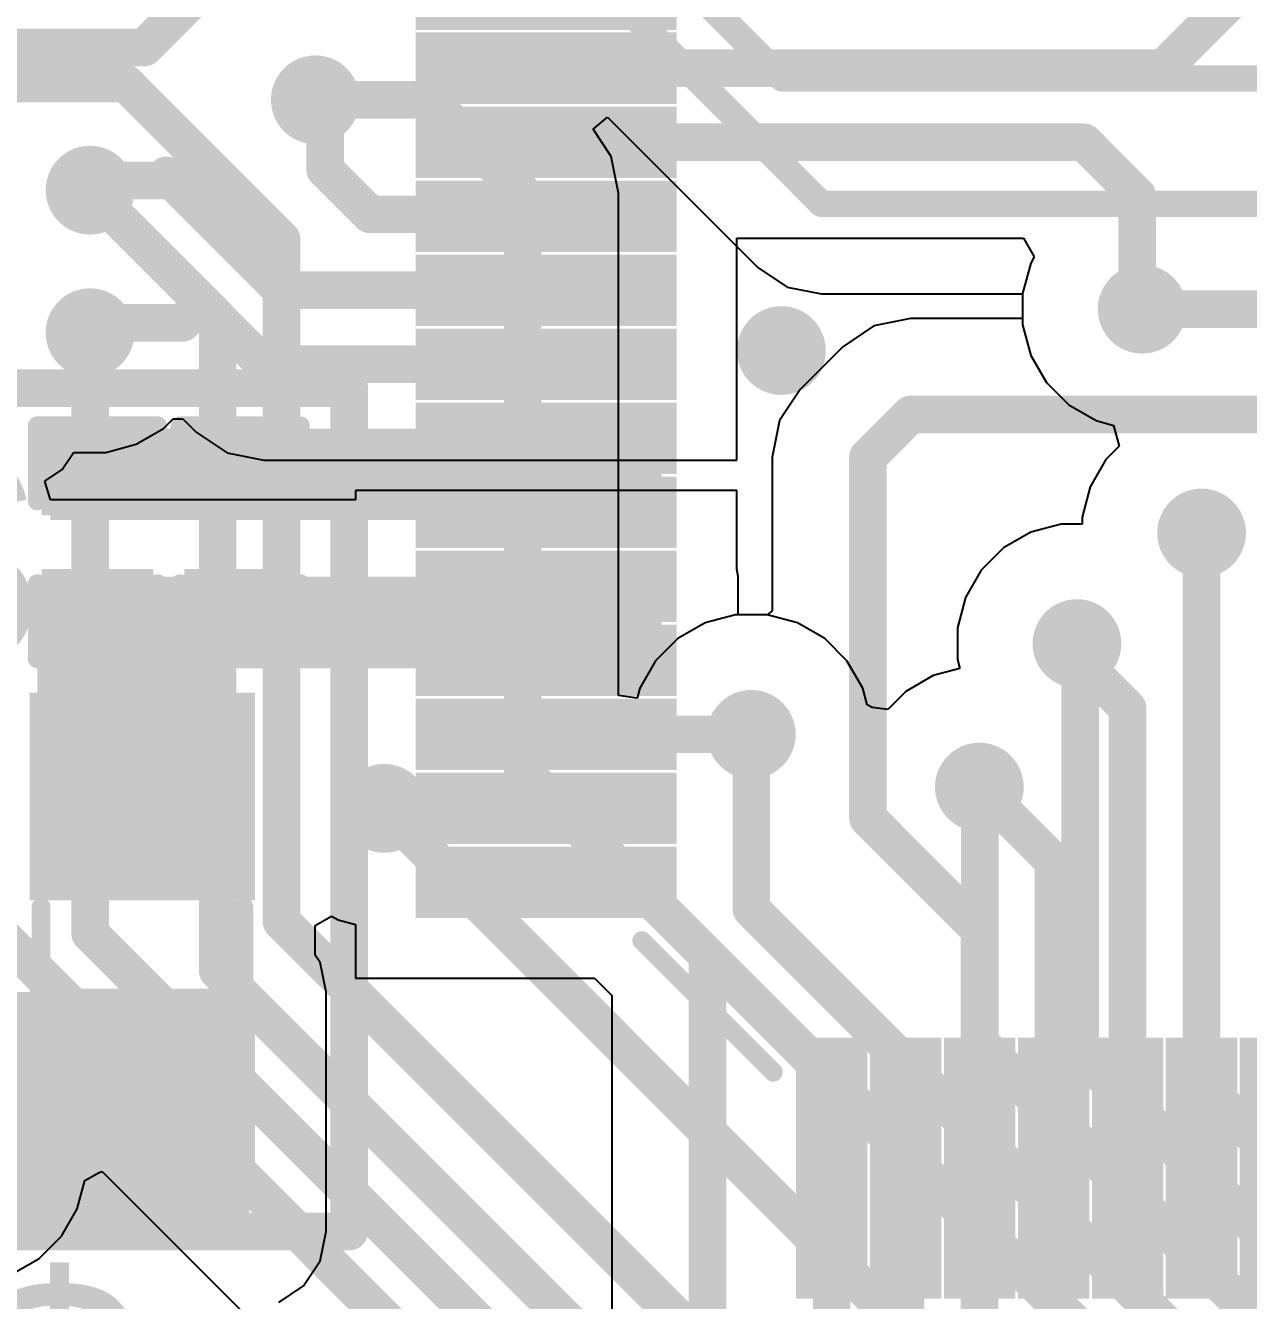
# Model space of a CAD drawing. Header units: millimetres. Extents: x -3 to 5437, y -3 to 5435.
# Drawn here: x 90.52 to 98.79, y 56.9 to 65.52 of the extents above; entities that cross this region are included whole.
import ezdxf

# ---------------------------------------------------------------- set-up
doc = ezdxf.new("R2010")
doc.units = ezdxf.units.MM
for name, color, linetype in [('BottomLayer', 5, 'Continuous'), ('TopLayer', 1, 'Continuous'), ('TopOverlay', 2, 'Continuous'), ('TopPaste', 8, 'Continuous'), ('TopSolder', 216, 'Continuous'), ('ViaHoleLayer', 16, 'Continuous')]:
    doc.layers.add(name, color=color, linetype=linetype)
doc.styles.add('Arial', font='', dxfattribs={"height": 0.2})
doc.styles.get('Arial').set_extended_font_data('Arial')

# ---------------------------------------------------------------- blocks, each defined once
blk = doc.blocks.new('I___0805_38')
at = {"layer": 'TopLayer'}
for points in [[(-1.59999807, 0.65999995), (-0.39999793, 0.65999995), (-0.39999793, -0.65999995), (-1.59999807, -0.65999995)], [(0.4000030099999999, 0.65999995), (1.60000315, 0.65999995), (1.60000315, -0.65999995), (0.4000030099999999, -0.65999995)]]:
    blk.add_hatch(color=1, dxfattribs=at).paths.add_polyline_path(points)
at = {"layer": 'TopPaste'}
for points in [[(-1.59999807, 0.65999995), (-0.39999793, 0.65999995), (-0.39999793, -0.65999995), (-1.59999807, -0.65999995)], [(0.4000030099999999, 0.65999995), (1.60000315, 0.65999995), (1.60000315, -0.65999995), (0.4000030099999999, -0.65999995)]]:
    blk.add_hatch(color=8, dxfattribs=at).paths.add_polyline_path(points)
at = {"layer": 'TopSolder'}
for points in [[(-1.70159807, 0.7615999499999999), (-0.29839793, 0.7615999499999999), (-0.29839793, -0.7615999499999999), (-1.70159807, -0.7615999499999999)], [(0.29840301, 0.7615999499999999), (1.70160315, 0.7615999499999999), (1.70160315, -0.7615999499999999), (0.29840301, -0.7615999499999999)]]:
    blk.add_hatch(color=216, dxfattribs=at).paths.add_polyline_path(points)
at = {"layer": 'TopOverlay', "const_width": 0.127}
for points in [[(-0.254, 0.6858), (0.254, 0.6858)], [(-0.254, -0.6858), (0.254, -0.6858)]]:
    blk.add_lwpolyline(points, dxfattribs=at)
at = {"layer": 'TopOverlay', "const_width": 0.0635}
for points in [[(-0.2857499999999999, 0.6858, 1), (-0.22225, 0.6858, 1)], [(0.22225, 0.6858, 1), (0.2857499999999999, 0.6858, 1)], [(-0.2857499999999999, -0.6858, 1), (-0.22225, -0.6858, 1)], [(0.22225, -0.6858, 1), (0.2857499999999999, -0.6858, 1)]]:
    blk.add_lwpolyline(points, format="xyb", close=True, dxfattribs=at)
blk = doc.blocks.new('C___0402_39')
at = {"layer": 'TopLayer'}
for points in [[(-0.6985, -0.3175), (-0.6985, 0.3175), (-0.2412999999999999, 0.3175), (-0.2413, -0.3175)], [(0.2412999999999999, -0.3175), (0.2413, 0.3175), (0.6985, 0.3175), (0.6985, -0.3175)]]:
    blk.add_hatch(color=1, dxfattribs=at).paths.add_polyline_path(points)
at = {"layer": 'TopPaste'}
for points in [[(-0.6985, -0.3175), (-0.6985, 0.3175), (-0.2412999999999999, 0.3175), (-0.2413, -0.3175)], [(0.2412999999999999, -0.3175), (0.2413, 0.3175), (0.6985, 0.3175), (0.6985, -0.3175)]]:
    blk.add_hatch(color=8, dxfattribs=at).paths.add_polyline_path(points)
at = {"layer": 'TopSolder'}
for points in [[(-0.7584998799999999, -0.37749988), (-0.7584998799999999, 0.37749988), (-0.18130012, 0.37749988), (-0.18130012, -0.37749988)], [(0.18130012, -0.37749988), (0.18130012, 0.37749988), (0.7584998799999999, 0.37749988), (0.7584998799999999, -0.37749988)]]:
    blk.add_hatch(color=216, dxfattribs=at).paths.add_polyline_path(points)
at = {"layer": 'TopOverlay', "const_width": 0.127}
for points in [[(-0.7874, 0.4064), (-0.2794, 0.4064)], [(-0.7874, 0.4064), (-0.7874, -0.4064)], [(0.2794, 0.4064), (0.7874, 0.4064)], [(0.7874, 0.4064), (0.7874, -0.4064)], [(-0.7874, -0.4064), (-0.2794, -0.4064)], [(0.2794, -0.4064), (0.7874, -0.4064)]]:
    blk.add_lwpolyline(points, dxfattribs=at)
at = {"layer": 'TopOverlay', "const_width": 0.0635}
for points in [[(-0.8191499999999999, 0.4064, 1), (-0.7556499999999999, 0.4064, 1)], [(-0.8191499999999999, 0.4064, 1), (-0.7556499999999999, 0.4064, 1)], [(-0.31115, 0.4064, 1), (-0.24765, 0.4064, 1)], [(0.24765, 0.4064, 1), (0.31115, 0.4064, 1)], [(0.7556499999999999, 0.4064, 1), (0.8191499999999999, 0.4064, 1)], [(0.7556499999999999, 0.4064, 1), (0.8191499999999999, 0.4064, 1)], [(-0.8191499999999999, -0.4064, 1), (-0.7556499999999999, -0.4064, 1)], [(-0.8191499999999999, -0.4064, 1), (-0.7556499999999999, -0.4064, 1)], [(-0.31115, -0.4064, 1), (-0.24765, -0.4064, 1)], [(0.24765, -0.4064, 1), (0.31115, -0.4064, 1)], [(0.7556499999999999, -0.4064, 1), (0.8191499999999999, -0.4064, 1)], [(0.7556499999999999, -0.4064, 1), (0.8191499999999999, -0.4064, 1)]]:
    blk.add_lwpolyline(points, format="xyb", close=True, dxfattribs=at)
blk = doc.blocks.new('C___0402_96')
at = {"layer": 'TopLayer'}
for points in [[(-0.6985, -0.3175), (-0.6985, 0.3175), (-0.2412999999999999, 0.3175), (-0.2413, -0.3175)], [(0.2412999999999999, -0.3175), (0.2413, 0.3175), (0.6985, 0.3175), (0.6985, -0.3175)]]:
    blk.add_hatch(color=1, dxfattribs=at).paths.add_polyline_path(points)
at = {"layer": 'TopPaste'}
for points in [[(-0.6985, -0.3175), (-0.6985, 0.3175), (-0.2412999999999999, 0.3175), (-0.2413, -0.3175)], [(0.2412999999999999, -0.3175), (0.2413, 0.3175), (0.6985, 0.3175), (0.6985, -0.3175)]]:
    blk.add_hatch(color=8, dxfattribs=at).paths.add_polyline_path(points)
at = {"layer": 'TopSolder'}
for points in [[(-0.7584998799999999, -0.37749988), (-0.7584998799999999, 0.37749988), (-0.18130012, 0.37749988), (-0.18130012, -0.37749988)], [(0.18130012, -0.37749988), (0.18130012, 0.37749988), (0.7584998799999999, 0.37749988), (0.7584998799999999, -0.37749988)]]:
    blk.add_hatch(color=216, dxfattribs=at).paths.add_polyline_path(points)
at = {"layer": 'TopOverlay', "const_width": 0.127}
for points in [[(-0.7874, 0.4064), (-0.2794, 0.4064)], [(-0.7874, 0.4064), (-0.7874, -0.4064)], [(0.2794, 0.4064), (0.7874, 0.4064)], [(0.7874, 0.4064), (0.7874, -0.4064)], [(-0.7874, -0.4064), (-0.2794, -0.4064)], [(0.2794, -0.4064), (0.7874, -0.4064)]]:
    blk.add_lwpolyline(points, dxfattribs=at)
at = {"layer": 'TopOverlay', "const_width": 0.0635}
for points in [[(-0.8191499999999999, 0.4064, 1), (-0.7556499999999999, 0.4064, 1)], [(-0.8191499999999999, 0.4064, 1), (-0.7556499999999999, 0.4064, 1)], [(-0.31115, 0.4064, 1), (-0.24765, 0.4064, 1)], [(0.24765, 0.4064, 1), (0.31115, 0.4064, 1)], [(0.7556499999999999, 0.4064, 1), (0.8191499999999999, 0.4064, 1)], [(0.7556499999999999, 0.4064, 1), (0.8191499999999999, 0.4064, 1)], [(-0.8191499999999999, -0.4064, 1), (-0.7556499999999999, -0.4064, 1)], [(-0.8191499999999999, -0.4064, 1), (-0.7556499999999999, -0.4064, 1)], [(-0.31115, -0.4064, 1), (-0.24765, -0.4064, 1)], [(0.24765, -0.4064, 1), (0.31115, -0.4064, 1)], [(0.7556499999999999, -0.4064, 1), (0.8191499999999999, -0.4064, 1)], [(0.7556499999999999, -0.4064, 1), (0.8191499999999999, -0.4064, 1)]]:
    blk.add_lwpolyline(points, format="xyb", close=True, dxfattribs=at)
blk = doc.blocks.new('LQFP_144_20_20__157')
at = {"layer": 'TopLayer'}
for points in [[(-11.45999867, -3.1100014), (-9.89999925, -3.1100014), (-9.89999925, -3.390000839999999), (-11.45999867, -3.390000839999999)], [(-11.45999867, -3.6100004), (-9.89999925, -3.6100004), (-9.89999925, -3.88999984), (-11.45999867, -3.88999984)], [(-11.45999867, -4.1099994), (-9.89999925, -4.1099994), (-9.89999925, -4.38999884), (-11.45999867, -4.38999884)], [(-11.45999867, -4.61000094), (-9.89999925, -4.61000094), (-9.89999925, -4.890000379999999), (-11.45999867, -4.890000379999999)], [(-11.45999867, -5.10999994), (-9.89999925, -5.10999994), (-9.89999925, -5.38999938), (-11.45999867, -5.38999938)], [(-11.45999867, -5.61000148), (-9.89999925, -5.61000148), (-9.89999925, -5.890000919999999), (-11.45999867, -5.890000919999999)], [(-11.45999867, -6.110000479999999), (-9.89999925, -6.110000479999999), (-9.89999925, -6.389999919999999), (-11.45999867, -6.389999919999999)], [(-11.45999867, -6.609999479999999), (-9.89999925, -6.609999479999999), (-9.89999925, -6.889998919999999), (-11.45999867, -6.889998919999999)], [(-11.45999867, -7.110001019999999), (-9.89999925, -7.110001019999999), (-9.89999925, -7.39000046), (-11.45999867, -7.39000046)], [(-11.45999867, -7.610000019999999), (-9.89999925, -7.610000019999999), (-9.89999925, -7.88999946), (-11.45999867, -7.88999946)], [(-11.45999867, -8.10999902), (-9.89999925, -8.10999902), (-9.89999925, -8.38999846), (-11.45999867, -8.38999846)], [(-11.45999867, -8.61000056), (-9.89999925, -8.61000056), (-9.89999925, -8.889999999999999), (-11.45999867, -8.889999999999999)], [(-8.889999999999999, -11.45999867), (-8.889999999999999, -9.89999925), (-8.61000056, -9.89999925), (-8.61000056, -11.45999867)], [(-8.38999846, -11.45999867), (-8.38999846, -9.89999925), (-8.10999902, -9.89999925), (-8.10999902, -11.45999867)], [(-7.88999946, -11.45999867), (-7.88999946, -9.89999925), (-7.610000019999999, -9.89999925), (-7.610000019999999, -11.45999867)], [(-7.39000046, -11.45999867), (-7.39000046, -9.89999925), (-7.110001019999999, -9.89999925), (-7.110001019999999, -11.45999867)], [(-6.889998919999999, -11.45999867), (-6.889998919999999, -9.89999925), (-6.609999479999999, -9.89999925), (-6.609999479999999, -11.45999867)], [(-6.389999919999999, -11.45999867), (-6.389999919999999, -9.89999925), (-6.110000479999999, -9.89999925), (-6.110000479999999, -11.45999867)]]:
    blk.add_hatch(color=1, dxfattribs=at).paths.add_polyline_path(points)
at = {"layer": 'TopPaste'}
for points in [[(-11.45999867, -3.1100014), (-9.89999925, -3.1100014), (-9.89999925, -3.390000839999999), (-11.45999867, -3.390000839999999)], [(-11.45999867, -3.6100004), (-9.89999925, -3.6100004), (-9.89999925, -3.88999984), (-11.45999867, -3.88999984)], [(-11.45999867, -4.1099994), (-9.89999925, -4.1099994), (-9.89999925, -4.38999884), (-11.45999867, -4.38999884)], [(-11.45999867, -4.61000094), (-9.89999925, -4.61000094), (-9.89999925, -4.890000379999999), (-11.45999867, -4.890000379999999)], [(-11.45999867, -5.10999994), (-9.89999925, -5.10999994), (-9.89999925, -5.38999938), (-11.45999867, -5.38999938)], [(-11.45999867, -5.61000148), (-9.89999925, -5.61000148), (-9.89999925, -5.890000919999999), (-11.45999867, -5.890000919999999)], [(-11.45999867, -6.110000479999999), (-9.89999925, -6.110000479999999), (-9.89999925, -6.389999919999999), (-11.45999867, -6.389999919999999)], [(-11.45999867, -6.609999479999999), (-9.89999925, -6.609999479999999), (-9.89999925, -6.889998919999999), (-11.45999867, -6.889998919999999)], [(-11.45999867, -7.110001019999999), (-9.89999925, -7.110001019999999), (-9.89999925, -7.39000046), (-11.45999867, -7.39000046)], [(-11.45999867, -7.610000019999999), (-9.89999925, -7.610000019999999), (-9.89999925, -7.88999946), (-11.45999867, -7.88999946)], [(-11.45999867, -8.10999902), (-9.89999925, -8.10999902), (-9.89999925, -8.38999846), (-11.45999867, -8.38999846)], [(-11.45999867, -8.61000056), (-9.89999925, -8.61000056), (-9.89999925, -8.889999999999999), (-11.45999867, -8.889999999999999)], [(-8.889999999999999, -11.45999867), (-8.889999999999999, -9.89999925), (-8.61000056, -9.89999925), (-8.61000056, -11.45999867)], [(-8.38999846, -11.45999867), (-8.38999846, -9.89999925), (-8.10999902, -9.89999925), (-8.10999902, -11.45999867)], [(-7.88999946, -11.45999867), (-7.88999946, -9.89999925), (-7.610000019999999, -9.89999925), (-7.610000019999999, -11.45999867)], [(-7.39000046, -11.45999867), (-7.39000046, -9.89999925), (-7.110001019999999, -9.89999925), (-7.110001019999999, -11.45999867)], [(-6.889998919999999, -11.45999867), (-6.889998919999999, -9.89999925), (-6.609999479999999, -9.89999925), (-6.609999479999999, -11.45999867)], [(-6.389999919999999, -11.45999867), (-6.389999919999999, -9.89999925), (-6.110000479999999, -9.89999925), (-6.110000479999999, -11.45999867)]]:
    blk.add_hatch(color=8, dxfattribs=at).paths.add_polyline_path(points)
at = {"layer": 'TopSolder'}
for points in [[(-11.56159867, -2.508399859999999), (-9.79839925, -2.508399859999999), (-9.79839925, -2.9915993), (-11.56159867, -2.9915993)], [(-11.56159867, -3.0084014), (-9.79839925, -3.0084014), (-9.79839925, -3.49160084), (-11.56159867, -3.49160084)], [(-11.56159867, -3.5084004), (-9.79839925, -3.5084004), (-9.79839925, -3.99159984), (-11.56159867, -3.99159984)], [(-11.56159867, -4.0083994), (-9.79839925, -4.0083994), (-9.79839925, -4.49159884), (-11.56159867, -4.49159884)], [(-11.56159867, -4.50840094), (-9.79839925, -4.50840094), (-9.79839925, -4.99160038), (-11.56159867, -4.99160038)], [(-11.56159867, -5.008399939999999), (-9.79839925, -5.008399939999999), (-9.79839925, -5.491599379999999), (-11.56159867, -5.491599379999999)], [(-11.56159867, -5.50840148), (-9.79839925, -5.50840148), (-9.79839925, -5.99160092), (-11.56159867, -5.99160092)], [(-11.56159867, -6.00840048), (-9.79839925, -6.00840048), (-9.79839925, -6.49159992), (-11.56159867, -6.49159992)], [(-11.56159867, -6.50839948), (-9.79839925, -6.50839948), (-9.79839925, -6.991598919999999), (-11.56159867, -6.991598919999999)], [(-11.56159867, -7.008401019999999), (-9.79839925, -7.008401019999999), (-9.79839925, -7.49160046), (-11.56159867, -7.49160046)], [(-11.56159867, -7.508400019999999), (-9.79839925, -7.508400019999999), (-9.79839925, -7.99159946), (-11.56159867, -7.99159946)], [(-11.56159867, -8.008399019999999), (-9.79839925, -8.008399019999999), (-9.79839925, -8.49159846), (-11.56159867, -8.49159846)], [(-11.56159867, -8.50840056), (-9.79839925, -8.50840056), (-9.79839925, -8.991599999999998), (-11.56159867, -8.991599999999998)], [(-8.991599999999998, -11.56159867), (-8.991599999999998, -9.79839925), (-8.50840056, -9.79839925), (-8.50840056, -11.56159867)], [(-8.49159846, -11.56159867), (-8.49159846, -9.79839925), (-8.008399019999999, -9.79839925), (-8.008399019999999, -11.56159867)], [(-7.99159946, -11.56159867), (-7.99159946, -9.79839925), (-7.508400019999999, -9.79839925), (-7.508400019999999, -11.56159867)], [(-7.49160046, -11.56159867), (-7.49160046, -9.79839925), (-7.008401019999999, -9.79839925), (-7.008401019999999, -11.56159867)], [(-6.991598919999999, -11.56159867), (-6.991598919999999, -9.79839925), (-6.50839948, -9.79839925), (-6.50839948, -11.56159867)], [(-6.49159992, -11.56159867), (-6.49159992, -9.79839925), (-6.00840048, -9.79839925), (-6.00840048, -11.56159867)], [(-5.99160092, -11.56159867), (-5.99160092, -9.79839925), (-5.50840148, -9.79839925), (-5.50840148, -11.56159867)]]:
    blk.add_hatch(color=216, dxfattribs=at).paths.add_polyline_path(points)
at = {"layer": 'TopOverlay', "const_width": 0.127}
blk.add_lwpolyline([(-10.033, -9.143999999999998), (-9.143999999999998, -10.033)], dxfattribs=at)
at = {"layer": 'TopOverlay', "const_width": 0.0635}
for points in [[(-10.06475, -9.143999999999998, 1), (-10.00125, -9.143999999999998, 1)], [(-9.17575, -10.033, 1), (-9.11225, -10.033, 1)]]:
    blk.add_lwpolyline(points, format="xyb", close=True, dxfattribs=at)

msp = doc.modelspace()

# ---------------------------------------------------------------- hatches: boundary and pattern name
at = {"layer": 'BottomLayer'}
h = msp.add_hatch(color=5, dxfattribs=at)
edge = h.paths.add_edge_path()
edge.add_arc((92.4814, 65.01610314), 0.2999994, 0, 360)
h = msp.add_hatch(color=5, dxfattribs=at)
edge = h.paths.add_edge_path()
edge.add_arc((90.95880208, 64.40552016), 0.2999994, 0, 360)
h = msp.add_hatch(color=5, dxfattribs=at)
edge = h.paths.add_edge_path()
edge.add_arc((98.0694, 63.6016), 0.2999994, 0, 360)
h = msp.add_hatch(color=5, dxfattribs=at)
edge = h.paths.add_edge_path()
edge.add_arc((90.95880208, 63.44244106), 0.2999994, 0, 360)
h = msp.add_hatch(color=5, dxfattribs=at)
edge = h.paths.add_edge_path()
edge.add_arc((95.631, 63.3222), 0.2999994, 0, 360)
h = msp.add_hatch(color=5, dxfattribs=at)
edge = h.paths.add_edge_path()
edge.add_arc((98.47083683999999, 62.08927384), 0.2999994, 0, 360)
h = msp.add_hatch(color=5, dxfattribs=at)
edge = h.paths.add_edge_path()
edge.add_arc((97.62852966, 61.3422192), 0.2999994, 0, 360)
h = msp.add_hatch(color=5, dxfattribs=at)
edge = h.paths.add_edge_path()
edge.add_arc((95.42779999999999, 60.72927402000001), 0.2999994, 0, 360)
h = msp.add_hatch(color=5, dxfattribs=at)
edge = h.paths.add_edge_path()
edge.add_arc((96.96904914, 60.37294758), 0.2999994, 0, 360)
h = msp.add_hatch(color=5, dxfattribs=at)
edge = h.paths.add_edge_path()
edge.add_arc((92.94668227999999, 60.22927248), 0.2999994, 0, 360)
at = {"layer": 'TopLayer'}
h = msp.add_hatch(color=1, dxfattribs=at)
edge = h.paths.add_edge_path()
edge.add_arc((92.4814, 65.01610314), 0.2999994, 0, 360)
h = msp.add_hatch(color=1, dxfattribs=at)
edge = h.paths.add_edge_path()
edge.add_arc((90.95880208, 64.40552016), 0.2999994, 0, 360)
h = msp.add_hatch(color=1, dxfattribs=at)
edge = h.paths.add_edge_path()
edge.add_arc((98.0694, 63.6016), 0.2999994, 0, 360)
h = msp.add_hatch(color=1, dxfattribs=at)
edge = h.paths.add_edge_path()
edge.add_arc((90.95880208, 63.44244106), 0.2999994, 0, 360)
h = msp.add_hatch(color=1, dxfattribs=at)
edge = h.paths.add_edge_path()
edge.add_arc((95.631, 63.3222), 0.2999994, 0, 360)
for points in [[(90.69120292, 62.17627899999999), (94.82083651999999, 62.17627899999999), (94.82083651999999, 62.79520587999999), (90.69120292, 62.79520587999999)], [(90.6018, 61.17627846), (94.82083651999999, 61.17627846), (94.82083651999999, 61.79520534), (90.6018, 61.79520534)], [(90.60219878, 59.70900174), (91.92220122, 59.70900174), (91.92220122, 61.79520534), (90.60219878, 61.79520534)], [(88.7476, 57.3696846), (92.03564524, 57.3696846), (92.03564524, 58.9891378), (88.7476, 58.9891378)]]:
    msp.add_hatch(color=1, dxfattribs=at).paths.add_polyline_path(points)
h = msp.add_hatch(color=1, dxfattribs=at)
edge = h.paths.add_edge_path()
edge.add_arc((98.47083683999999, 62.08927384), 0.2999994, 0, 360)
h = msp.add_hatch(color=1, dxfattribs=at)
edge = h.paths.add_edge_path()
edge.add_arc((97.62852966, 61.3422192), 0.2999994, 0, 360)
h = msp.add_hatch(color=1, dxfattribs=at)
edge = h.paths.add_edge_path()
edge.add_arc((95.42779999999999, 60.72927402000001), 0.2999994, 0, 360)
h = msp.add_hatch(color=1, dxfattribs=at)
edge = h.paths.add_edge_path()
edge.add_arc((96.96904914, 60.37294758), 0.2999994, 0, 360)
h = msp.add_hatch(color=1, dxfattribs=at)
edge = h.paths.add_edge_path()
edge.add_arc((92.94668227999999, 60.22927248), 0.2999994, 0, 360)
at = {"layer": 'ViaHoleLayer'}
h = msp.add_hatch(color=16, dxfattribs=at)
edge = h.paths.add_edge_path()
edge.add_arc((92.4814, 65.01610314), 0.1499997, 0, 360)
h = msp.add_hatch(color=16, dxfattribs=at)
edge = h.paths.add_edge_path()
edge.add_arc((90.95880208, 64.40552016), 0.1499997, 0, 360)
h = msp.add_hatch(color=16, dxfattribs=at)
edge = h.paths.add_edge_path()
edge.add_arc((98.0694, 63.6016), 0.1499997, 0, 360)
h = msp.add_hatch(color=16, dxfattribs=at)
edge = h.paths.add_edge_path()
edge.add_arc((90.95880208, 63.44244106), 0.1499997, 0, 360)
h = msp.add_hatch(color=16, dxfattribs=at)
edge = h.paths.add_edge_path()
edge.add_arc((95.631, 63.3222), 0.1499997, 0, 360)
h = msp.add_hatch(color=16, dxfattribs=at)
edge = h.paths.add_edge_path()
edge.add_arc((98.47083683999999, 62.08927384), 0.1499997, 0, 360)
h = msp.add_hatch(color=16, dxfattribs=at)
edge = h.paths.add_edge_path()
edge.add_arc((97.62852966, 61.3422192), 0.1499997, 0, 360)
h = msp.add_hatch(color=16, dxfattribs=at)
edge = h.paths.add_edge_path()
edge.add_arc((95.42779999999999, 60.72927402000001), 0.1499997, 0, 360)
h = msp.add_hatch(color=16, dxfattribs=at)
edge = h.paths.add_edge_path()
edge.add_arc((96.96904914, 60.37294758), 0.1499997, 0, 360)
h = msp.add_hatch(color=16, dxfattribs=at)
edge = h.paths.add_edge_path()
edge.add_arc((92.94668227999999, 60.22927248), 0.1499997, 0, 360)

# ---------------------------------------------------------------- linework, layer by layer
at = {"layer": 'BottomLayer'}
for p, q in [((94.3579647, 64.81678172), (94.45661322, 64.89773914)), ((94.45661322, 64.89773914), (95.47189694, 63.88245796)), ((94.48060351999999, 64.63324132), (94.3579647, 64.81678172)), ((94.52988714, 64.38547702), (94.48060351999999, 64.63324132)), ((94.52988714, 60.99077718), (94.52988714, 64.38547702)), ((95.47189694, 63.88245796), (95.66933875999999, 63.75053289999999)), ((95.66933875999999, 63.75053289999999), (95.90223897999999, 63.7042033)), ((95.90223897999999, 63.7042033), (95.90225167999999, 63.70420584)), ((95.90225167999999, 63.70420584), (97.26140059999999, 63.70420584)), ((97.26140059999999, 63.70420584), (97.26140059999999, 63.4952248)), ((97.26140059999999, 63.4952248), (97.31646525999999, 63.28972355999999)), ((97.31646525999999, 63.28972355999999), (97.42284045999999, 63.10547704)), ((97.42284045999999, 63.10547704), (97.57327704, 62.95504046)), ((97.57327704, 62.95504046), (97.75752356, 62.84866526)), ((97.75752356, 62.84866526), (97.87615172, 62.81687716)), ((97.87615172, 62.81687716), (97.91410694, 62.67522644)), ((97.91410694, 62.67522644), (97.82427729999999, 62.5853968)), ((97.82427729999999, 62.5853968), (97.71790209999999, 62.40115028)), ((97.71790209999999, 62.40115028), (97.66283743999999, 62.19564904)), ((97.66283743999999, 62.19564904), (97.66283743999999, 62.1502186)), ((97.52215446, 62.1502186), (97.31665321999999, 62.09515394)), ((97.66283743999999, 62.1502186), (97.52215446, 62.1502186)), ((97.31665321999999, 62.09515394), (97.1324067, 61.98877873999999)), ((97.1324067, 61.98877873999999), (96.98197012, 61.83834216)), ((96.98197012, 61.83834216), (96.87559492, 61.65409563999999)), ((96.87559492, 61.65409563999999), (96.82053026, 61.4485944)), ((95.3214248, 61.53727342), (95.11592356, 61.48220876)), ((95.53417519999999, 61.53727342), (95.3214248, 61.53727342)), ((95.73967644, 61.48220876), (95.53417519999999, 61.53727342)), ((95.11592356, 61.48220876), (94.93167704, 61.37583356)), ((95.92392295999998, 61.37583356), (95.73967644, 61.48220876)), ((96.82053026, 61.4485944), (96.82053026, 61.235844)), ((94.93167704, 61.37583356), (94.78124045999999, 61.22539697999999)), ((96.07435953999999, 61.22539697999999), (95.92392295999998, 61.37583356)), ((94.78124045999999, 61.22539697999999), (94.67486526, 61.04115046)), ((96.18073473999999, 61.04115046), (96.07435953999999, 61.22539697999999)), ((96.83707835999999, 61.17408897999999), (96.6571727, 61.12588232)), ((96.82053026, 61.235844), (96.83707835999999, 61.17408897999999)), ((96.6571727, 61.12588232), (96.47292618, 61.01950712)), ((94.65688714, 60.9740589), (94.52988714, 60.99077718)), ((94.67486526, 61.04115046), (94.65688714, 60.9740589)), ((96.21067626, 60.92940569999999), (96.18073473999999, 61.04115046)), ((96.47292618, 61.01950712), (96.35075217999999, 60.89733312)), ((96.244537, 60.91113548), (96.21067626, 60.92940569999999)), ((96.35075217999999, 60.89733312), (96.244537, 60.91113548)), ((90.87213473999999, 57.52392356), (90.92321668, 57.71455818)), ((90.92321668, 57.71455818), (91.02077299999999, 57.76818265999999)), ((91.02077299999999, 57.76818265999999), (91.04087202, 57.77650877999999)), ((91.04087202, 57.77650877999999), (95.11819686, 53.69918394)), ((90.76575953999999, 57.33967704), (90.87213473999999, 57.52392356)), ((90.61532296, 57.18924045999999), (90.76575953999999, 57.33967704)), ((90.43107644, 57.08286526000001), (90.61532296, 57.18924045999999))]:
    msp.add_line(p, q, dxfattribs=at)
for points, const_width in [([(94.16506694, 66.6320994), (95.63709854, 65.1600678)], 0.1778), ([(94.22583644, 65.9892), (95.90223897999999, 64.31279746)], 0.1778), ([(84.3532349, 65.12559999999999), (91.2017988, 65.12559999999999)], 0.254), ([(91.2017988, 65.12559999999999), (92.2528, 64.0745988)], 0.254), ([(95.63709854, 65.1600678), (99.10539487999999, 65.1600678)], 0.1778), ([(92.4814, 65.01610314), (93.25182009999999, 65.01610314)], 0.254), ([(93.25182009999999, 65.01610314), (93.88244621999999, 64.38547702)], 0.254), ([(90.95880208, 64.40552016), (91.821, 63.54332224)], 0.254), ([(93.88244621999999, 60.48356458), (93.88244621999999, 64.38547702)], 0.254), ([(95.90223897999999, 64.3128), (99.2124, 64.3128)], 0.1778), ([(85.56094139999999, 64.1720586), (95.76563777999999, 53.96736222)], 0.254), ([(92.2528, 59.46544875999999), (92.2528, 64.0745988)], 0.254), ([(91.821, 59.13331328), (91.821, 63.54332224)], 0.254), ([(98.0694, 63.6016), (104.13733808, 63.6016)], 0.254), ([(90.95880208, 59.38485456), (90.95880208, 63.44244106)], 0.254), ([(98.47083683999999, 58.36854468), (98.47083683999999, 62.08927384)], 0.254), ([(97.62852966, 61.3422192), (97.65004853999999, 61.32070032)], 0.254), ([(97.65004853999999, 58.57867634), (97.65004853999999, 61.32070032)], 0.254), ([(95.42779999999999, 59.5488649), (95.42779999999999, 60.72927402000001)], 0.254), ([(93.88244621999999, 60.48356458), (101.0886345, 53.2773763)], 0.254), ([(96.96904914, 60.37294758), (96.9717898, 60.37020691999999)], 0.254), ([(96.9717898, 58.64627844), (96.9717898, 60.37020691999999)], 0.254), ([(92.94668227999999, 60.22927248), (96.54516378, 56.63079098)], 0.254), ([(95.42779999999999, 59.5488649), (101.52043196, 53.45623294)], 0.254), ([(92.2528, 59.46544875999999), (97.1329655, 54.58528326)], 0.254), ([(90.95880208, 59.38485456), (96.2185655, 54.12509113999999)], 0.254), ([(91.821, 59.13331328), (96.6757655, 54.27854778)], 0.254), ([(96.9717898, 58.64627844), (101.9522345, 53.66583374)], 0.254), ([(97.65004853999999, 58.57867634), (102.38403704, 53.84468783999999)], 0.254), ([(98.47083683999999, 58.36854468), (102.8158345, 54.02354702)], 0.254)]:
    msp.add_lwpolyline(points, dxfattribs=dict(at, const_width=const_width))
for points, const_width in [([(91.13829879999999, 65.12559999999999, 1), (91.2652988, 65.12559999999999, 1)], 0.127), ([(91.13829879999999, 65.12559999999999, 1), (91.2652988, 65.12559999999999, 1)], 0.127), ([(95.59264853999998, 65.1600678, 1), (95.68154854, 65.1600678, 1)], 0.08889999999999999), ([(95.59264853999998, 65.1600678, 1), (95.68154854, 65.1600678, 1)], 0.08889999999999999), ([(92.4179, 65.01610314, 1), (92.5449, 65.01610314, 1)], 0.127), ([(93.1883201, 65.01610314, 1), (93.3153201, 65.01610314, 1)], 0.127), ([(93.1883201, 65.01610314, 1), (93.3153201, 65.01610314, 1)], 0.127), ([(90.89530208, 64.40552016, 1), (91.02230208, 64.40552016, 1)], 0.127), ([(93.81894622, 64.38547702, 1), (93.94594622, 64.38547702, 1)], 0.127), ([(93.81894622, 64.38547702, 1), (93.94594622, 64.38547702, 1)], 0.127), ([(95.85778898, 64.3128, 1), (95.94668898, 64.3128, 1)], 0.08889999999999999), ([(95.85778898, 64.31279746, 1), (95.94668898, 64.31279746, 1)], 0.08889999999999999), ([(92.1893, 64.0745988, 1), (92.3163, 64.0745988, 1)], 0.127), ([(92.1893, 64.0745988, 1), (92.3163, 64.0745988, 1)], 0.127), ([(91.7575, 63.54332224, 1), (91.8845, 63.54332224, 1)], 0.127), ([(91.7575, 63.54332224, 1), (91.8845, 63.54332224, 1)], 0.127), ([(98.0059, 63.6016, 1), (98.13289999999999, 63.6016, 1)], 0.127), ([(90.89530208, 63.44244106, 1), (91.02230208, 63.44244106, 1)], 0.127), ([(98.40733683999999, 62.08927384, 1), (98.53433684, 62.08927384, 1)], 0.127), ([(97.56502966, 61.3422192, 1), (97.69202965999999, 61.3422192, 1)], 0.127), ([(97.58654854, 61.32070032, 1), (97.71354854, 61.32070032, 1)], 0.127), ([(97.58654854, 61.32070032, 1), (97.71354854, 61.32070032, 1)], 0.127), ([(95.3643, 60.72927402000001, 1), (95.4913, 60.72927402000001, 1)], 0.127), ([(93.81894622, 60.48356458, 1), (93.94594622, 60.48356458, 1)], 0.127), ([(93.81894622, 60.48356458, 1), (93.94594622, 60.48356458, 1)], 0.127), ([(96.90554913999999, 60.37294758, 1), (97.03254913999999, 60.37294758, 1)], 0.127), ([(96.90828979999999, 60.37020691999999, 1), (97.0352898, 60.37020691999999, 1)], 0.127), ([(96.90828979999999, 60.37020691999999, 1), (97.0352898, 60.37020691999999, 1)], 0.127), ([(92.88318228, 60.22927248, 1), (93.01018228, 60.22927248, 1)], 0.127), ([(95.3643, 59.5488649, 1), (95.4913, 59.5488649, 1)], 0.127), ([(95.3643, 59.5488649, 1), (95.4913, 59.5488649, 1)], 0.127), ([(92.1893, 59.46544875999999, 1), (92.3163, 59.46544875999999, 1)], 0.127), ([(92.1893, 59.46544875999999, 1), (92.3163, 59.46544875999999, 1)], 0.127), ([(90.89530208, 59.38485456, 1), (91.02230208, 59.38485456, 1)], 0.127), ([(90.89530208, 59.38485456, 1), (91.02230208, 59.38485456, 1)], 0.127), ([(91.7575, 59.13331328, 1), (91.8845, 59.13331328, 1)], 0.127), ([(91.7575, 59.13331328, 1), (91.8845, 59.13331328, 1)], 0.127), ([(96.90828979999999, 58.64627844, 1), (97.0352898, 58.64627844, 1)], 0.127), ([(96.90828979999999, 58.64627844, 1), (97.0352898, 58.64627844, 1)], 0.127), ([(97.58654854, 58.57867634, 1), (97.71354854, 58.57867634, 1)], 0.127), ([(97.58654854, 58.57867634, 1), (97.71354854, 58.57867634, 1)], 0.127), ([(98.40733683999999, 58.36854468, 1), (98.53433684, 58.36854468, 1)], 0.127), ([(98.40733683999999, 58.36854468, 1), (98.53433684, 58.36854468, 1)], 0.127)]:
    msp.add_lwpolyline(points, format="xyb", close=True, dxfattribs=dict(at, const_width=const_width))
at = {"layer": 'TopLayer'}
for p, q in [((95.32883652, 63.08127338), (95.32883652, 64.08183272)), ((95.32883652, 64.08183272), (97.26701654, 64.08183272)), ((97.26701654, 64.08183272), (97.34034125999999, 63.95483272)), ((97.34034125999999, 63.95483272), (97.31646525999999, 63.91347644)), ((97.31646525999999, 63.91347644), (97.26140059999999, 63.7079752)), ((97.26140059999999, 63.7079752), (97.26140059999999, 63.53784091999999)), ((96.25677218, 63.4885573), (96.04672688, 63.3482096)), ((96.50453648, 63.53784091999999), (96.25677218, 63.4885573)), ((97.26140059999999, 63.53784091999999), (96.50453648, 63.53784091999999)), ((96.04672688, 63.3482096), (95.75823621999999, 63.05971894)), ((95.32883652, 62.58127437999999), (95.32883652, 63.08127338)), ((95.75823621999999, 63.05971894), (95.61788852, 62.84967363999999)), ((91.27067851999999, 62.68950632), (91.45492503999999, 62.79588152)), ((91.45492503999999, 62.79588152), (91.52024622, 62.8612027)), ((91.52024622, 62.8612027), (91.58316964, 62.8612027)), ((91.58316964, 62.8612027), (91.58572996, 62.8617107)), ((91.58572996, 62.8617107), (91.67597615999999, 62.7714645)), ((95.61788852, 62.84967363999999), (95.5686049, 62.60190933999999)), ((91.67597615999999, 62.7714645), (91.88601892, 62.63111679999999)), ((90.77105035999999, 62.51925266), (90.848688, 62.63544495999999)), ((90.848688, 62.63544495999999), (90.85242688, 62.63444165999999)), ((90.85242688, 62.63444165999999), (91.06517727999999, 62.63444165999999)), ((91.06517727999999, 62.63444165999999), (91.27067851999999, 62.68950632)), ((91.88601892, 62.63111679999999), (92.13378576, 62.58183318)), ((92.13378576, 62.58183318), (92.75283964, 62.58183318)), ((92.75283964, 62.58183318), (92.75283964, 62.58127437999999)), ((92.75283964, 62.58127437999999), (95.32883652, 62.58127437999999)), ((95.5686049, 62.60190933999999), (95.5686049, 61.56369449999999)), ((90.65267619999999, 62.44015706), (90.77105035999999, 62.51925266)), ((90.69120292, 62.31315706), (90.65267619999999, 62.44015706)), ((95.32883652, 62.37727427999999), (92.75283964, 62.37727427999999)), ((92.75283964, 62.37727427999999), (92.75283964, 62.31315706)), ((95.32883652, 61.84525095999999), (95.32883652, 62.37727427999999)), ((92.75283964, 62.31315706), (90.69120292, 62.31315706)), ((95.33879078, 61.79520534), (95.32883652, 61.84525095999999)), ((95.33879078, 61.53727342), (95.33879078, 61.79520534)), ((95.53417266, 61.53727342), (95.33879078, 61.53727342)), ((95.5686049, 61.56369449999999), (95.53417266, 61.53727342)), ((92.48099868, 59.43813613999999), (92.59098576, 59.50163868)), ((92.48099868, 59.23699608), (92.48099868, 59.43813613999999)), ((92.59098576, 59.50163868), (92.63480583999998, 59.47633774)), ((92.63480583999998, 59.47633774), (92.75283964, 59.44470965999999)), ((92.75283964, 59.44470965999999), (92.75283964, 59.08127376)), ((92.51417108, 59.18734924), (92.48099868, 59.23699608)), ((92.55359696, 58.9891378), (92.51417108, 59.18734924)), ((92.75283964, 59.08127376), (94.36911783999999, 59.08127376)), ((94.36911783999999, 59.08127376), (94.48489611999999, 58.96549548)), ((92.55359696, 57.3696846), (92.55359696, 58.9891378)), ((94.48489611999999, 58.96549548), (94.48489611999999, 53.68626296)), ((92.51417108, 57.17147316000001), (92.55359696, 57.3696846)), ((92.40189292, 57.00343691999999), (92.51417108, 57.17147316000001)), ((92.23385667999999, 56.89115876), (92.40189292, 57.00343691999999))]:
    msp.add_line(p, q, dxfattribs=at)
at = {"layer": 'TopLayer', "const_width": 0.254}
for points in [[(98.21152316, 65.22927264), (99.0346, 66.05234948)], [(91.3257, 65.36927236), (91.68570181999999, 65.72927417999999)], [(90.04847369999999, 65.36927236), (91.3257, 65.36927236)], [(94.04083808, 65.22927264), (98.21152316, 65.22927264)], [(92.4814, 65.01610314), (92.54760255999999, 64.94990057999999)], [(92.54760255999999, 64.54493059999999), (92.54760255999999, 64.94990057999999)], [(94.04083808, 64.72927363999999), (97.67642135999999, 64.72927363999999)], [(97.67642135999999, 64.72927363999999), (98.03641809999999, 64.36927689999999)], [(91.44099822, 64.47172272), (91.4756743, 64.5063988)], [(91.4756743, 64.5063988), (92.2528, 63.7292731)], [(92.54760255999999, 64.54493059999999), (92.85025879999999, 64.24227436)], [(90.95880208, 64.40552016), (91.02500463999999, 64.47172272)], [(91.02500463999999, 64.47172272), (91.44099822, 64.47172272)], [(98.03641809999999, 63.63458189999999), (98.03641809999999, 64.36927689999999)], [(92.85025879999999, 64.24227436), (94.02783835999999, 64.24227436)], [(94.02783835999999, 64.24227436), (94.04083808, 64.22927463999999)], [(92.2528, 63.7292731), (94.04083808, 63.7292731)], [(91.58316964, 63.50864361999999), (91.71879293999999, 63.64426691999999)], [(91.71879293999999, 63.64426691999999), (92.13378576, 63.2292741)], [(98.03641809999999, 63.63458189999999), (98.0694, 63.6016)], [(90.95880208, 63.44244106), (91.02500463999999, 63.50864361999999)], [(91.02500463999999, 63.50864361999999), (91.58316964, 63.50864361999999)], [(92.13378576, 63.2292741), (94.04083808, 63.2292741)], [(96.21604581999999, 62.60190933999999), (96.50453648, 62.89039999999999)], [(96.50453648, 62.89039999999999), (102.90604514, 62.89039999999999)], [(96.21604581999999, 60.1628972), (96.21604581999999, 62.60190933999999)], [(98.47083683999999, 57.79927479999999), (98.47083683999999, 62.08927384)], [(97.62852966, 61.24859226), (97.62852966, 61.3422192)], [(97.62852966, 61.24859226), (97.97083783999999, 60.90628408)], [(97.97083783999999, 57.79927479999999), (97.97083783999999, 60.90628408)], [(94.04083808, 60.72927402000001), (95.42779999999999, 60.72927402000001)], [(96.96904914, 60.37106289999999), (96.96904914, 60.37294758)], [(96.96904914, 60.37106289999999), (97.4708363, 59.86927574)], [(92.94668227999999, 60.22927248), (94.04083553999999, 60.22927248)], [(94.04083553999999, 60.22927248), (94.04083808, 60.22927501999999)], [(96.21604581999999, 60.1628972), (96.9708373, 59.40810571999999)], [(97.4708363, 57.79927479999999), (97.4708363, 59.86927574)], [(94.65700906, 59.70900174), (95.13233704, 59.23367375999999)], [(96.9708373, 57.79927479999999), (96.9708373, 59.40810571999999)], [(95.13233704, 53.68626296), (95.13233704, 59.23367375999999)], [(95.97083676, 56.6583068), (95.97083676, 57.79927479999999)], [(96.4708383, 56.5476517), (96.4708383, 57.79927479999999)], [(96.9708373, 56.0705), (96.9708373, 57.79927479999999)]]:
    msp.add_lwpolyline(points, dxfattribs=at)
at = {"layer": 'TopLayer', "const_width": 0.127}
for points in [[(91.26219999999999, 65.36927236, 1), (91.38919999999999, 65.36927236, 1)], [(91.26219999999999, 65.36927236, 1), (91.38919999999999, 65.36927236, 1)], [(93.97733808, 65.22927264, 1), (94.10433808, 65.22927264, 1)], [(98.14802316, 65.22927264, 1), (98.27502315999999, 65.22927264, 1)], [(98.14802316, 65.22927264, 1), (98.27502315999999, 65.22927264, 1)], [(92.4179, 65.01610314, 1), (92.5449, 65.01610314, 1)], [(92.48410256, 64.94990057999999, 1), (92.61110255999999, 64.94990057999999, 1)], [(92.48410256, 64.94990057999999, 1), (92.61110255999999, 64.94990057999999, 1)], [(93.97733808, 64.72927363999999, 1), (94.10433808, 64.72927363999999, 1)], [(97.61292136, 64.72927363999999, 1), (97.73992136, 64.72927363999999, 1)], [(97.61292136, 64.72927363999999, 1), (97.73992136, 64.72927363999999, 1)], [(91.4121743, 64.5063988, 1), (91.5391743, 64.5063988, 1)], [(91.4121743, 64.5063988, 1), (91.5391743, 64.5063988, 1)], [(92.48410256, 64.54493059999999, 1), (92.61110255999999, 64.54493059999999, 1)], [(92.48410256, 64.54493059999999, 1), (92.61110255999999, 64.54493059999999, 1)], [(90.89530208, 64.40552016, 1), (91.02230208, 64.40552016, 1)], [(90.96150464, 64.47172272, 1), (91.08850464, 64.47172272, 1)], [(90.96150464, 64.47172272, 1), (91.08850464, 64.47172272, 1)], [(91.37749822, 64.47172272, 1), (91.50449822, 64.47172272, 1)], [(91.37749822, 64.47172272, 1), (91.50449822, 64.47172272, 1)], [(97.97291809999999, 64.36927689999999, 1), (98.0999181, 64.36927689999999, 1)], [(97.97291809999999, 64.36927689999999, 1), (98.0999181, 64.36927689999999, 1)], [(92.7867588, 64.24227436, 1), (92.9137588, 64.24227436, 1)], [(92.7867588, 64.24227436, 1), (92.9137588, 64.24227436, 1)], [(93.96433835999999, 64.24227436, 1), (94.09133836, 64.24227436, 1)], [(93.96433835999999, 64.24227436, 1), (94.09133836, 64.24227436, 1)], [(93.97733808, 64.22927463999999, 1), (94.10433808, 64.22927463999999, 1)], [(92.1893, 63.7292731, 1), (92.3163, 63.7292731, 1)], [(92.1893, 63.7292731, 1), (92.3163, 63.7292731, 1)], [(93.97733808, 63.7292731, 1), (94.10433808, 63.7292731, 1)], [(91.65529294, 63.64426691999999, 1), (91.78229294, 63.64426691999999, 1)], [(91.65529294, 63.64426691999999, 1), (91.78229294, 63.64426691999999, 1)], [(97.97291809999999, 63.63458189999999, 1), (98.0999181, 63.63458189999999, 1)], [(97.97291809999999, 63.63458189999999, 1), (98.0999181, 63.63458189999999, 1)], [(98.0059, 63.6016, 1), (98.13289999999999, 63.6016, 1)], [(90.89530208, 63.44244106, 1), (91.02230208, 63.44244106, 1)], [(90.96150464, 63.50864361999999, 1), (91.08850464, 63.50864361999999, 1)], [(90.96150464, 63.50864361999999, 1), (91.08850464, 63.50864361999999, 1)], [(91.51966963999999, 63.50864361999999, 1), (91.64666964, 63.50864361999999, 1)], [(91.51966963999999, 63.50864361999999, 1), (91.64666964, 63.50864361999999, 1)], [(92.07028575999999, 63.2292741, 1), (92.19728575999999, 63.2292741, 1)], [(92.07028575999999, 63.2292741, 1), (92.19728575999999, 63.2292741, 1)], [(93.97733808, 63.2292741, 1), (94.10433808, 63.2292741, 1)], [(96.44103648, 62.89039999999999, 1), (96.56803647999999, 62.89039999999999, 1)], [(96.44103648, 62.89039999999999, 1), (96.56803647999999, 62.89039999999999, 1)], [(96.15254582, 62.60190933999999, 1), (96.27954582, 62.60190933999999, 1)], [(96.15254582, 62.60190933999999, 1), (96.27954582, 62.60190933999999, 1)], [(98.40733683999999, 62.08927384, 1), (98.53433684, 62.08927384, 1)], [(97.56502966, 61.3422192, 1), (97.69202965999999, 61.3422192, 1)], [(97.56502966, 61.24859226, 1), (97.69202965999999, 61.24859226, 1)], [(97.56502966, 61.24859226, 1), (97.69202965999999, 61.24859226, 1)], [(97.90733784, 60.90628408, 1), (98.03433783999999, 60.90628408, 1)], [(97.90733784, 60.90628408, 1), (98.03433783999999, 60.90628408, 1)], [(93.97733808, 60.72927402000001, 1), (94.10433808, 60.72927402000001, 1)], [(95.3643, 60.72927402000001, 1), (95.4913, 60.72927402000001, 1)], [(96.90554913999999, 60.37294758, 1), (97.03254913999999, 60.37294758, 1)], [(96.90554913999999, 60.37106289999999, 1), (97.03254913999999, 60.37106289999999, 1)], [(96.90554913999999, 60.37106289999999, 1), (97.03254913999999, 60.37106289999999, 1)], [(92.88318228, 60.22927248, 1), (93.01018228, 60.22927248, 1)], [(93.97733554, 60.22927248, 1), (94.10433554, 60.22927248, 1)], [(93.97733554, 60.22927248, 1), (94.10433554, 60.22927248, 1)], [(93.97733808, 60.22927501999999, 1), (94.10433808, 60.22927501999999, 1)], [(96.15254582, 60.1628972, 1), (96.27954582, 60.1628972, 1)], [(96.15254582, 60.1628972, 1), (96.27954582, 60.1628972, 1)], [(97.4073363, 59.86927574, 1), (97.53433629999999, 59.86927574, 1)], [(97.4073363, 59.86927574, 1), (97.53433629999999, 59.86927574, 1)], [(94.59350906, 59.70900174, 1), (94.72050906, 59.70900174, 1)], [(96.9073373, 59.40810571999999, 1), (97.03433729999999, 59.40810571999999, 1)], [(96.9073373, 59.40810571999999, 1), (97.03433729999999, 59.40810571999999, 1)], [(95.06883703999999, 59.23367375999999, 1), (95.19583704, 59.23367375999999, 1)], [(95.06883703999999, 59.23367375999999, 1), (95.19583704, 59.23367375999999, 1)], [(95.90733675999999, 57.79927479999999, 1), (96.03433675999999, 57.79927479999999, 1)], [(96.40733829999999, 57.79927479999999, 1), (96.5343383, 57.79927479999999, 1)], [(96.9073373, 57.79927479999999, 1), (97.03433729999999, 57.79927479999999, 1)], [(96.9073373, 57.79927479999999, 1), (97.03433729999999, 57.79927479999999, 1)], [(97.4073363, 57.79927479999999, 1), (97.53433629999999, 57.79927479999999, 1)], [(97.90733784, 57.79927479999999, 1), (98.03433783999999, 57.79927479999999, 1)], [(98.40733683999999, 57.79927479999999, 1), (98.53433684, 57.79927479999999, 1)]]:
    msp.add_lwpolyline(points, format="xyb", close=True, dxfattribs=at)
at = {"layer": 'TopOverlay', "const_width": 0.254}
for points in [[(90.3732, 63.0682), (92.71, 63.0682)], [(92.71, 57.3696846), (92.71, 63.0682)], [(90.3732, 57.3696846), (92.71, 57.3696846)]]:
    msp.add_lwpolyline(points, dxfattribs=at)
at = {"layer": 'TopOverlay', "const_width": 0.127}
for points in [[(92.64649999999999, 63.0682, 1), (92.77349999999998, 63.0682, 1)], [(92.64649999999999, 63.0682, 1), (92.77349999999998, 63.0682, 1)], [(92.64649999999999, 57.3696846, 1), (92.77349999999998, 57.3696846, 1)], [(92.64649999999999, 57.3696846, 1), (92.77349999999998, 57.3696846, 1)]]:
    msp.add_lwpolyline(points, format="xyb", close=True, dxfattribs=at)

# ---------------------------------------------------------------- block references
msp.add_blockref('LQFP_144_20_20__157', (104.72083704, 68.47927376))
at = {"rotation": 90}
for name, p in [('C___0402_96', (91.0082, 62.0268)), ('C___0402_39', (91.9734, 62.0268)), ('I___0805_38', (91.313, 59.309))]:
    msp.add_blockref(name, p, dxfattribs=at)

# ---------------------------------------------------------------- texts
at = {"layer": 'TopOverlay', "style": 'Arial'}
for p in [(89.4127879, 61.16200111999999), (90.1493879, 55.52320112)]:
    msp.add_text('$', height=1.524, dxfattribs=at).set_placement(p)

doc.saveas('drawing.dxf')
